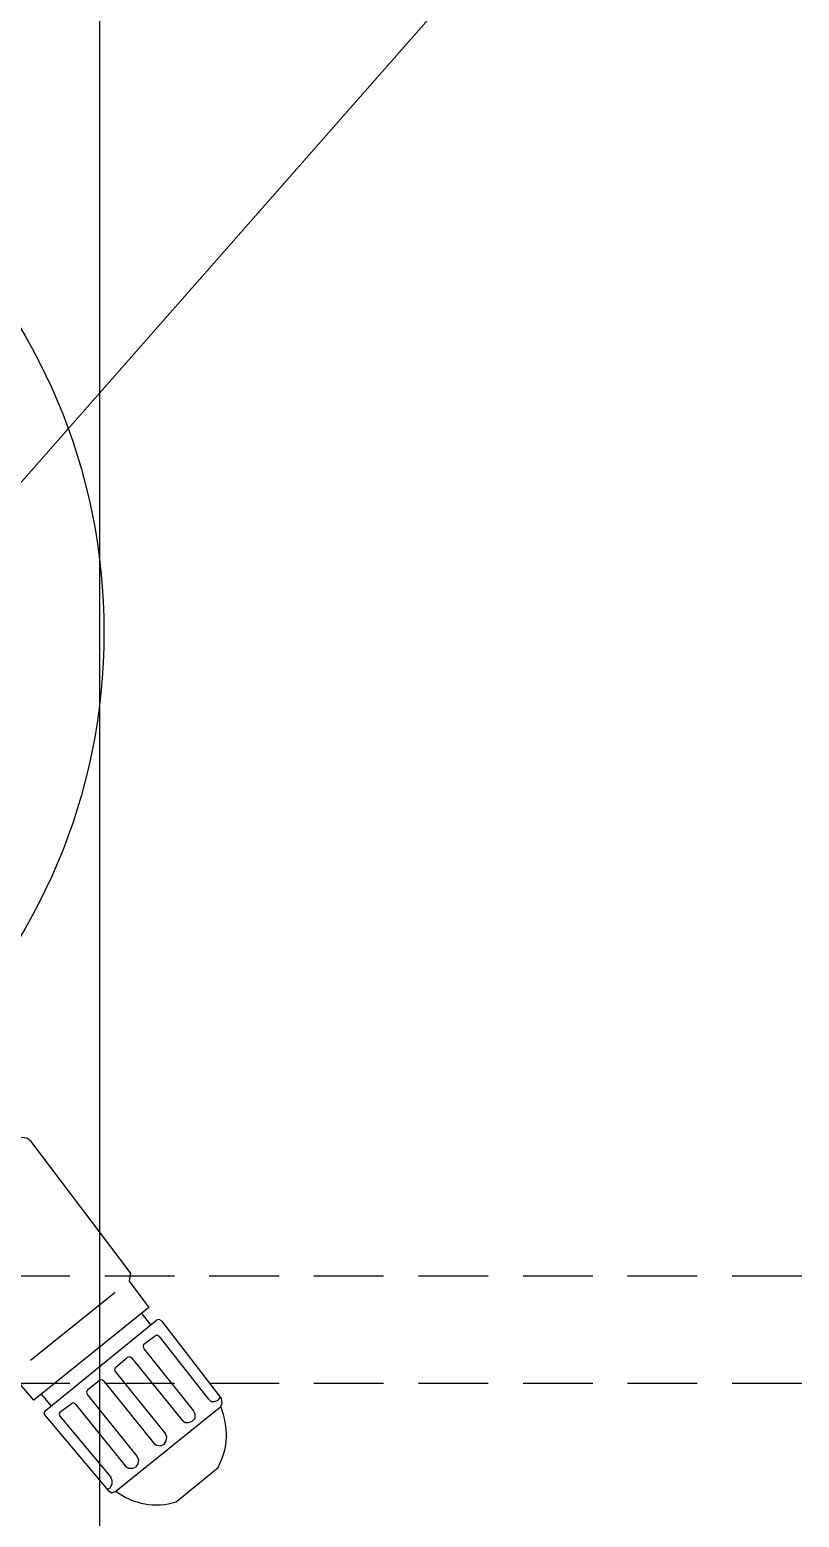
# Model space of a CAD drawing. Header units: millimetres. Extents: x 183355 to 194386, y -190559 to -183233.
# Drawn here: x 186520.7 to 186592.5, y -184321.4 to -184182.8 of the extents above; entities that cross this region are included whole.
import ezdxf

# ---------------------------------------------------------------- set-up
doc = ezdxf.new("R2010")
doc.units = ezdxf.units.MM
doc.header["$LTSCALE"] = 13
doc.linetypes.add('DASHED', pattern=[0.75, 0.5, -0.25])
doc.layers.add('4虚线层', color=6, linetype='DASHED')
doc.layers.add('PDF_几何图形', color=7, linetype='Continuous')
doc.layers.add('标注、文本', color=3, linetype='Continuous', lineweight=25)
doc.layers.add('铁心', color=3, linetype='Continuous', lineweight=0)

# ---------------------------------------------------------------- blocks, each defined once
blk = doc.blocks.new('A$C1C912F39')
at = {"layer": 'PDF_几何图形'}
blk.add_line((113.4, 21.64), (113.27, 20.86), dxfattribs=at)
for points in [[(104.13, 33.85), (103.74, 34.18), (103.22, 34.24), (102.69, 34.05)], [(113.4, 21.64), (104.13, 33.85)], [(113.27, 20.86), (115.1, 18.38)], [(104.06, 13.48), (111.96, 19.81)], [(115.1, 18.38), (104.39, 9.76), (102.37, 12.11), (101.58, 12.11)], [(105.44, 8.78), (115.82, 17.2)], [(114.44, 17.79), (115.29, 16.75)], [(116.27, 17.14), (116.08, 17.27), (115.82, 17.2)], [(116.27, 17.14), (121.89, 9.89)], [(116.66, 16.62), (116.73, 16.68)], [(114.64, 14.98), (115.68, 15.77)], [(116.08, 15.7), (115.88, 15.83), (115.68, 15.77)], [(116.08, 15.7), (120.65, 9.89)], [(114.64, 14.98), (114.58, 14.79), (114.64, 14.53)], [(114.64, 14.53), (119.28, 8.78)], [(112.03, 12.83), (111.9, 12.63), (111.96, 12.44)], [(112.03, 12.83), (113.07, 13.74)], [(113.53, 13.68), (113.33, 13.81), (113.07, 13.74)], [(113.53, 13.68), (118.17, 7.93)], [(109.42, 10.74), (110.46, 11.59)], [(110.92, 11.52), (110.72, 11.65), (110.46, 11.59)], [(110.92, 11.52), (115.55, 5.78)], [(111.96, 12.44), (116.66, 6.63)], [(105.11, 10.28), (105.96, 9.24)], [(109.42, 10.74), (109.29, 10.54), (109.35, 10.28)], [(109.35, 10.28), (113.99, 4.54)], [(120.65, 9.89), (120.91, 9.63), (121.23, 9.63), (121.56, 9.76), (121.76, 10.02)], [(121.82, 9.17), (121.95, 9.5), (121.89, 9.89)], [(105.44, 8.78), (105.3, 8.59), (105.37, 8.39)], [(105.37, 8.39), (111.31, 1.34)], [(106.81, 8.65), (106.74, 8.45), (106.81, 8.26)], [(106.81, 8.65), (107.85, 9.43)], [(108.24, 9.43), (108.05, 9.5), (107.85, 9.43)], [(108.24, 9.43), (112.94, 3.62)], [(112.03, 1.27), (121.82, 9.17)], [(118.17, 7.93), (118.49, 7.67), (118.82, 7.67), (119.15, 7.8), (119.41, 8.06), (119.41, 8.45), (119.28, 8.78)], [(106.81, 8.26), (111.57, 2.58)], [(115.55, 5.78), (115.82, 5.58), (116.21, 5.52), (116.53, 5.65), (116.73, 5.97), (116.79, 6.3), (116.66, 6.63)], [(112.94, 3.62), (113.2, 3.43), (113.6, 3.43), (113.92, 3.56), (114.12, 3.82), (114.18, 4.21), (113.99, 4.54)], [(117.64, 0.29), (121.56, 3.49)], [(111.18, 1.47), (111.51, 1.6), (111.7, 1.93), (111.7, 2.25), (111.57, 2.58)], [(111.31, 1.34), (111.64, 1.14), (112.03, 1.27)]]:
    blk.add_lwpolyline(points, dxfattribs=at)
blk.add_circle((55.46, 81.31), 55.46, dxfattribs=at)
for points in [[(121.56, 3.49), (122.56, 5.41), (122.55, 7.17), (121.82, 9.17)], [(112.03, 1.27), (113.61, 0.1), (115.75, -0.35), (117.64, 0.29)]]:
    blk.add_open_spline(points, degree=3, dxfattribs=at)

msp = doc.modelspace()

# ---------------------------------------------------------------- linework, layer by layer
at = {"layer": '4虚线层'}
for p, q in [((186846.215, -184298.969), (186510.398, -184298.969)), ((186846.215, -184308.969), (186518.994, -184308.969))]:
    msp.add_line(p, q, dxfattribs=at)
at = {"layer": '标注、文本', "color": 2}
msp.add_lwpolyline([(186527.215, -183935.471), (186527.215, -184483.97), (186477.215, -184483.97), (186477.215, -183935.471)], close=True, dxfattribs=at)
at = {"layer": '铁心'}
msp.add_lwpolyline([(186507.257, -184239.375), (186945.274, -183741.726), (186938.697, -183724.309), (186937.045, -183705.787), (186941.966, -183686.6), (186952.808, -183671.646), (186968.517, -183659.099), (186986.195, -183652.37), (187004.566, -183650.458), (187023.643, -183655.79), (187038.858, -183666.481), (187050.652, -183680.886), (187058.134, -183699.868), (187059.785, -183718.391), (187054.714, -183737.316), (187044.023, -183752.531), (187029.357, -183764.477), (187010.636, -183771.807), (186992.113, -183773.459), (186973.188, -183768.388), (186957.973, -183757.696), (186945.274, -183741.726)], dxfattribs=at)

# ---------------------------------------------------------------- block references
at = {"layer": '标注、文本'}
msp.add_blockref('A$C1C912F39', (186416.723, -184320.28), dxfattribs=at)

doc.saveas('drawing.dxf')
